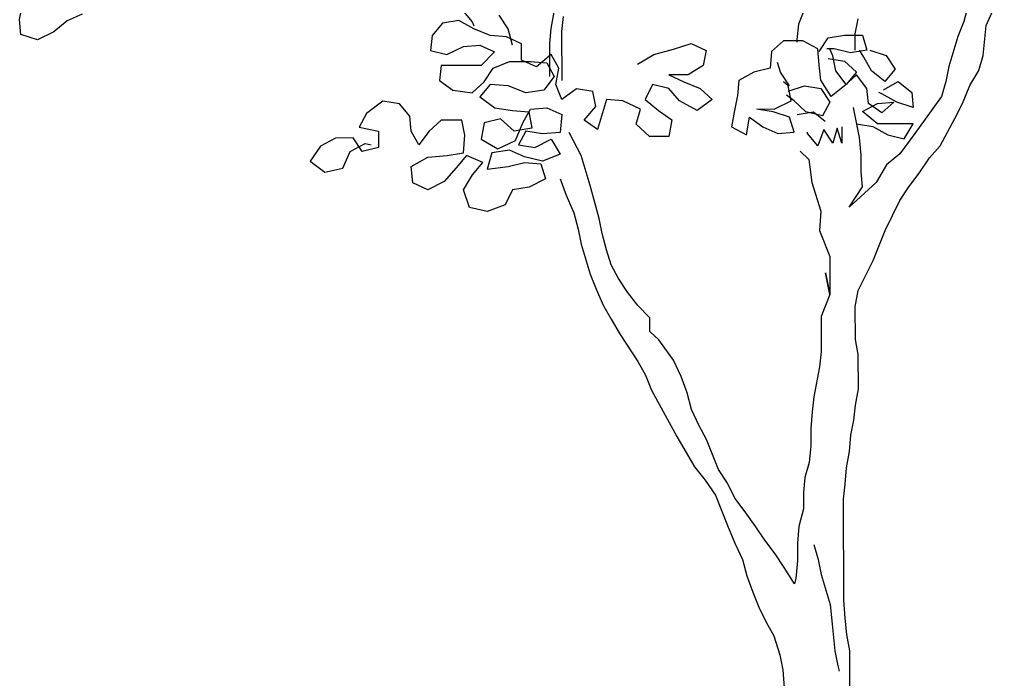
# Model space of a CAD drawing. Header units: inches. Extents: x 295786 to 300745, y 68261 to 70432.
# Drawn here: x 296306.53 to 296346.42, y 70257.46 to 70284.5 of the extents above; entities that cross this region are included whole.
import ezdxf

# ---------------------------------------------------------------- set-up
doc = ezdxf.new("R2010")
doc.units = ezdxf.units.IN
doc.header["$MEASUREMENT"] = 0
doc.layers.add('Tree', color=102, linetype='Continuous')

# ---------------------------------------------------------------- blocks, each defined once
blk = doc.blocks.new('T2')
at = {"layer": 'Tree', "color": 34}
for p, q in [((-11.719, 163.731), (-11.395, 162.54)), ((-13.02, 162.243), (-13.56, 163.435)), ((17.739, 162.912), (17.846, 161.82)), ((18.604, 162.018), (18.389, 163.209)), ((21.745, 162.015), (22.396, 163.008)), ((25.104, 163.402), (24.345, 162.51)), ((-12.806, 160.059), (-13.02, 162.243)), ((-11.395, 162.54), (-10.963, 161.447)), ((17.846, 161.82), (17.842, 158.246)), ((18.711, 160.926), (18.604, 162.018)), ((21.419, 160.824), (21.745, 162.015)), ((-10.963, 161.447), (-10.315, 159.262)), ((-12.482, 158.966), (-12.806, 160.059)), ((-11.833, 157.874), (-12.482, 158.966)), ((-10.315, 159.262), (-10.1, 158.17)), ((-10.1, 158.17), (-9.776, 157.078)), ((-11.293, 156.583), (-11.833, 157.874)), ((-10.752, 155.49), (-11.293, 156.583)), ((-9.776, 157.078), (-7.829, 154.396)), ((-9.671, 153.504), (-10.752, 155.49)), ((16.429, 152.787), (17.297, 154.474)), ((15.777, 150.603), (16.429, 152.787)), ((-4.043, 150.521), (-3.933, 151.613)), ((-7.4, 150.524), (-8.157, 151.517)), ((17.943, 151.098), (17.509, 149.907)), ((-6.751, 149.53), (-7.4, 150.524)), ((-5.017, 150.819), (-3.069, 149.031)), ((-3.069, 149.031), (-4.043, 150.521)), ((-0.36, 150.816), (-1.012, 148.731)), ((15.125, 148.221), (15.777, 150.603)), ((-5.67, 147.345), (-6.751, 149.53)), ((17.509, 149.907), (16.966, 148.617)), ((-1.012, 148.731), (-0.905, 147.341)), ((14.907, 147.129), (15.125, 148.221)), ((16.966, 148.617), (16.64, 147.426)), ((-4.806, 145.16), (-5.67, 147.345)), ((-0.905, 147.341), (-1.665, 145.456)), ((16.64, 147.426), (16.422, 146.334)), ((14.581, 145.938), (14.907, 147.129)), ((14.255, 144.847), (14.581, 145.938)), ((16.422, 146.334), (15.77, 144.15)), ((-1.665, 145.456), (-1.668, 142.676)), ((-3.725, 142.975), (-4.806, 145.16)), ((13.712, 143.854), (14.255, 144.847)), ((-1.668, 142.676), (-1.341, 144.264)), ((-1.341, 144.264), (-1.668, 142.676)), ((13.062, 142.862), (13.712, 143.854)), ((15.77, 144.15), (15.336, 143.059)), ((-3.51, 141.784), (-3.725, 142.975)), ((-1.668, 142.676), (-1.02, 141.087)), ((12.302, 141.87), (13.062, 142.862)), ((15.336, 143.059), (14.793, 141.868)), ((-3.512, 139.401), (-3.51, 141.784)), ((11.435, 140.977), (12.302, 141.87)), ((14.793, 141.868), (14.251, 140.876)), ((-1.02, 141.087), (-1.022, 138.506)), ((11.434, 139.984), (11.435, 140.977)), ((14.251, 140.876), (13.6, 139.784)), ((10.784, 139.389), (11.434, 139.984)), ((13.6, 139.784), (12.298, 137.8)), ((-3.73, 138.309), (-3.512, 139.401)), ((9.699, 137.901), (10.784, 139.389)), ((-3.732, 135.827), (-3.73, 138.309)), ((-1.022, 138.506), (-0.915, 137.414)), ((-0.915, 137.414), (-0.484, 135.229)), ((9.156, 136.71), (9.699, 137.901)), ((12.298, 137.8), (11.756, 136.807)), ((8.722, 135.519), (9.156, 136.71)), ((11.756, 136.807), (11.322, 135.716)), ((-3.517, 134.636), (-3.732, 135.827)), ((8.396, 134.328), (8.722, 135.519)), ((11.322, 135.716), (9.477, 132.342)), ((-3.41, 133.544), (-3.517, 134.636)), ((-0.484, 135.229), (-0.377, 134.137)), ((-0.377, 134.137), (-0.27, 132.946)), ((7.853, 133.137), (8.396, 134.328)), ((-3.194, 132.452), (-3.41, 133.544)), ((-3.087, 131.26), (-3.194, 132.452)), ((-0.27, 132.946), (-0.271, 131.655)), ((7.311, 132.145), (7.853, 133.137)), ((6.442, 129.962), (7.311, 132.145)), ((9.477, 132.342), (8.175, 130.159)), ((-2.872, 130.069), (-3.087, 131.26)), ((-0.271, 131.655), (-0.164, 130.464)), ((-0.164, 130.464), (0.16, 129.371)), ((-2.765, 128.877), (-2.872, 130.069)), ((5.791, 128.969), (6.442, 129.962)), ((8.175, 130.159), (7.416, 129.167)), ((0.16, 129.371), (0.267, 128.279)), ((5.249, 127.878), (5.791, 128.969)), ((7.416, 129.167), (6.657, 128.075)), ((-2.657, 127.785), (-2.765, 128.877)), ((0.267, 128.279), (0.266, 127.088)), ((-2.665, 120.439), (-2.657, 127.785)), ((4.49, 126.886), (5.249, 127.878)), ((6.657, 128.075), (5.788, 125.892)), ((0.266, 127.088), (0.59, 125.797)), ((3.73, 125.794), (4.49, 126.886)), ((0.59, 125.797), (0.697, 124.605)), ((3.08, 124.802), (3.73, 125.794)), ((5.788, 125.892), (5.245, 124.602)), ((2.321, 123.81), (3.08, 124.802)), ((-0.495, 124.507), (-0.821, 123.415)), ((0.697, 124.605), (0.696, 123.315)), ((5.245, 124.602), (4.703, 123.411)), ((-0.821, 123.415), (-1.038, 122.323)), ((0.696, 123.315), (0.803, 122.024)), ((1.67, 122.818), (2.321, 123.81)), ((4.703, 123.411), (4.377, 122.22)), ((0.91, 121.627), (1.67, 122.818)), ((-1.038, 122.323), (-1.69, 120.14)), ((0.803, 122.024), (0.91, 121.627)), ((4.377, 122.22), (3.942, 121.029)), ((-2.774, 119.148), (-2.665, 120.439)), ((3.942, 121.029), (3.508, 119.937)), ((-1.69, 120.14), (-1.8, 118.949)), ((3.508, 119.937), (2.965, 118.845)), ((-2.884, 117.957), (-2.774, 119.148)), ((-1.8, 118.949), (-2.019, 116.765)), ((2.965, 118.845), (2.423, 117.853)), ((-3.102, 116.766), (-2.884, 117.957)), ((2.423, 117.853), (1.988, 116.464)), ((-3.11, 108.029), (-3.102, 116.766)), ((-2.019, 116.765), (-2.236, 115.673)), ((1.988, 116.464), (1.771, 115.372)), ((-2.236, 115.673), (-2.345, 115.276)), ((1.771, 115.372), (1.661, 114.081))]:
    blk.add_line(p, q, dxfattribs=at)
at = {"layer": 'Tree'}
for p, q in [((57.269, 162.68), (57.053, 163.773)), ((0.194, 163.423), (0.626, 162.331)), ((52.72, 163.081), (53.803, 162.584)), ((-3.49, 161.639), (-3.706, 162.732)), ((0.626, 162.331), (0.733, 161.239)), ((24.236, 162.013), (25.319, 162.608)), ((24.345, 162.51), (24.236, 162.212)), ((25.319, 162.608), (26.511, 162.408)), ((26.511, 162.408), (27.268, 161.514)), ((53.803, 162.584), (54.777, 161.789)), ((57.159, 161.589), (57.269, 162.68)), ((-4.032, 161.541), (-4.358, 160.449)), ((-2.732, 161.54), (-4.032, 161.541)), ((-3.491, 160.448), (-3.49, 161.639)), ((-1.541, 161.34), (-2.732, 161.54)), ((21.853, 161.42), (23.044, 161.518)), ((23.044, 161.518), (24.236, 162.013)), ((27.268, 161.514), (27.375, 160.422)), ((54.777, 161.789), (55.968, 161.192)), ((55.968, 161.192), (57.159, 161.589)), ((-0.892, 160.347), (-1.541, 161.34)), ((-0.784, 160.545), (0.3, 161.14)), ((0.3, 161.14), (1.708, 161.139)), ((0.733, 161.239), (0.733, 161.04)), ((1.708, 161.139), (2.574, 160.344)), ((8.423, 160.934), (7.339, 160.439)), ((9.722, 160.536), (8.423, 160.934)), ((18.709, 158.543), (18.711, 160.926)), ((20.768, 159.733), (20.769, 160.924)), ((20.769, 160.924), (21.853, 161.42)), ((23.801, 160.822), (22.718, 160.327)), ((24.993, 160.722), (23.801, 160.822)), ((-4.574, 160.449), (-5.766, 160.053)), ((-4.358, 160.449), (-3.167, 160.249)), ((-4.142, 159.952), (-3.816, 160.448)), ((-3.167, 160.249), (-1.975, 160.546)), ((-1.975, 160.546), (-1.433, 160.546)), ((-1.867, 160.05), (-1.65, 160.546)), ((-0.893, 159.354), (-0.784, 160.545)), ((2.574, 160.344), (2.681, 159.152)), ((7.339, 160.439), (7.555, 159.347)), ((11.129, 160.138), (9.722, 160.536)), ((12.32, 159.442), (11.129, 160.138)), ((18.06, 159.139), (18.602, 160.132)), ((18.602, 160.132), (19.684, 159.237)), ((22.718, 160.327), (23.692, 159.333)), ((26.183, 160.125), (24.993, 160.722)), ((27.375, 160.422), (26.183, 160.125)), ((-5.766, 160.053), (-6.417, 159.061)), ((-4.684, 158.96), (-4.142, 159.952)), ((-2.734, 159.653), (-3.601, 158.86)), ((-1.542, 159.851), (-2.734, 159.653)), ((-2.085, 158.958), (-1.867, 160.05)), ((1.922, 158.855), (2.14, 159.55)), ((18.927, 159.536), (18.384, 158.543)), ((20.118, 159.634), (18.927, 159.536)), ((19.684, 159.237), (20.768, 159.733)), ((21.634, 159.633), (20.118, 159.634)), ((22.825, 159.135), (21.634, 159.633)), ((-6.417, 159.061), (-5.66, 158.167)), ((-5.66, 158.167), (-4.684, 158.96)), ((-4.36, 157.669), (-3.601, 158.661)), ((-3.601, 158.86), (-2.844, 157.966)), ((-3.601, 158.661), (-2.736, 157.866)), ((-2.844, 157.966), (-2.085, 158.958)), ((-1.002, 158.262), (-0.893, 159.354)), ((1.272, 157.863), (1.922, 158.855)), ((2.681, 159.152), (3.872, 158.853)), ((3.872, 158.853), (4.954, 158.257)), ((7.555, 159.347), (8.637, 158.651)), ((18.275, 157.948), (18.06, 159.139)), ((23.474, 158.142), (22.825, 159.135)), ((23.692, 159.333), (26.616, 159.331)), ((26.616, 159.331), (26.723, 158.239)), ((-6.634, 158.167), (-7.61, 157.374)), ((-5.552, 157.571), (-6.634, 158.167)), ((-1.762, 157.071), (-1.002, 158.262)), ((1.38, 157.863), (1.705, 158.16)), ((4.954, 158.257), (5.061, 157.165)), ((8.961, 158.154), (7.769, 157.659)), ((8.637, 158.651), (10.045, 158.65)), ((10.045, 158.65), (8.961, 158.154)), ((10.044, 157.657), (11.235, 157.954)), ((11.235, 157.954), (11.776, 156.861)), ((18.384, 158.543), (19.141, 157.55)), ((24.339, 157.347), (23.474, 158.142)), ((26.723, 158.239), (25.748, 157.545)), ((-7.61, 157.374), (-7.719, 156.282)), ((-6.527, 156.678), (-5.444, 157.273)), ((-5.444, 157.273), (-5.227, 157.372)), ((-4.47, 156.577), (-4.36, 157.669)), ((-2.736, 157.866), (-1.762, 157.071)), ((-1.003, 157.666), (-1.654, 156.674)), ((0.188, 157.864), (-1.003, 157.666)), ((1.379, 157.466), (0.188, 157.864)), ((1.162, 156.771), (1.38, 157.863)), ((7.769, 157.659), (6.902, 156.865)), ((9.285, 156.764), (10.044, 157.657)), ((15.349, 156.362), (15.567, 157.454)), ((15.567, 157.454), (16.759, 157.651)), ((16.759, 157.651), (17.841, 156.856)), ((17.841, 156.856), (18.275, 157.948)), ((19.141, 157.55), (20.441, 157.35)), ((20.441, 157.35), (21.741, 157.846)), ((21.741, 157.846), (23.04, 157.944)), ((23.04, 157.944), (23.798, 157.05)), ((25.748, 157.545), (24.339, 157.347)), ((-7.719, 156.282), (-6.527, 156.678)), ((-5.12, 156.578), (-6.311, 156.678)), ((-6.311, 156.678), (-5.445, 155.883)), ((-5.445, 155.883), (-4.47, 156.577)), ((-4.037, 155.981), (-5.12, 156.578)), ((-1.654, 156.674), (-1.113, 155.681)), ((0.078, 155.978), (0.946, 156.771)), ((0.946, 156.771), (1.487, 157.168)), ((2.353, 156.174), (1.162, 156.771)), ((5.061, 157.165), (5.277, 156.073)), ((6.902, 156.865), (7.984, 156.07)), ((7.984, 156.07), (9.285, 156.764)), ((11.776, 156.861), (10.8, 156.068)), ((12.1, 156.166), (13.4, 156.761)), ((13.4, 156.761), (14.592, 156.859)), ((14.592, 156.859), (15.239, 154.674)), ((23.798, 157.05), (22.714, 156.256)), ((28.886, 155.656), (29.645, 156.548)), ((29.645, 156.548), (30.837, 156.746)), ((30.837, 156.746), (32.027, 155.852)), ((-5.121, 155.088), (-4.037, 155.981)), ((-3.822, 154.095), (-3.387, 156.278)), ((-0.463, 155.978), (-1.33, 155.284)), ((-1.113, 155.681), (0.078, 155.978)), ((0.728, 155.779), (-0.463, 155.978)), ((1.269, 155.579), (2.461, 155.976)), ((3.652, 156.173), (2.353, 156.174)), ((2.461, 155.976), (3.652, 156.173)), ((5.277, 156.073), (5.492, 154.881)), ((10.8, 156.068), (9.825, 155.374)), ((12.424, 155.074), (12.1, 156.166)), ((16.215, 155.368), (15.349, 156.362)), ((18.923, 156.26), (17.84, 155.764)), ((20.114, 156.159), (18.923, 156.26)), ((20.223, 155.961), (20.005, 154.77)), ((20.655, 155.166), (20.114, 156.159)), ((21.414, 156.059), (20.223, 155.961)), ((22.714, 156.256), (21.414, 156.059)), ((32.027, 155.852), (32.568, 154.858)), ((0.943, 154.488), (1.269, 155.579)), ((4.193, 155.577), (3.218, 154.883)), ((4.409, 154.286), (4.193, 155.577)), ((9.825, 155.374), (10.04, 154.182)), ((15.239, 154.674), (16.215, 155.368)), ((17.84, 155.764), (17.947, 154.473)), ((21.195, 153.875), (20.655, 155.166)), ((21.304, 154.57), (22.28, 155.463)), ((22.28, 155.463), (23.471, 155.164)), ((23.471, 155.164), (23.686, 153.972)), ((24.878, 154.269), (25.096, 155.361)), ((25.096, 155.361), (26.612, 155.36)), ((26.612, 155.36), (27.477, 154.565)), ((28.777, 154.564), (28.886, 155.656)), ((-7.072, 153.998), (-7.72, 155.091)), ((-7.72, 155.091), (-5.121, 155.088)), ((-4.796, 154.89), (-5.88, 154.295)), ((-3.605, 155.087), (-4.796, 154.89)), ((-2.522, 154.888), (-2.523, 153.696)), ((-2.523, 153.696), (-2.197, 154.788)), ((-2.197, 154.788), (-1.873, 153.696)), ((-1.873, 153.696), (-1.223, 154.688)), ((-1.223, 154.688), (-0.791, 153.496)), ((-0.032, 154.389), (-0.031, 154.489)), ((2.134, 154.387), (0.943, 154.488)), ((3.218, 154.883), (2.134, 154.387)), ((5.492, 154.881), (4.409, 154.286)), ((11.448, 154.181), (12.424, 155.074)), ((17.947, 154.473), (19.246, 154.373)), ((19.246, 154.373), (20.438, 154.571)), ((20.005, 154.77), (21.304, 154.57)), ((20.438, 154.571), (20.978, 153.577)), ((27.477, 154.565), (28.235, 153.571)), ((28.235, 153.571), (28.777, 154.564)), ((31.16, 154.562), (31.159, 153.37)), ((32.568, 154.858), (31.16, 154.562)), ((-7.829, 154.396), (-7.829, 154.396)), ((-7.829, 154.396), (-6.748, 152.906)), ((-5.88, 154.295), (-7.072, 153.998)), ((-3.932, 152.804), (-3.822, 154.095)), ((-0.791, 153.496), (-0.032, 154.389)), ((10.04, 154.182), (11.448, 154.181)), ((18.596, 153.977), (17.945, 152.885)), ((19.787, 153.38), (18.596, 153.977)), ((22.494, 153.278), (21.195, 153.875)), ((23.686, 153.972), (22.494, 153.278)), ((24.985, 152.978), (24.878, 154.269)), ((32.35, 153.071), (33, 154.064)), ((33, 154.064), (34.3, 154.063)), ((34.3, 154.063), (35.382, 153.466)), ((-8.914, 152.61), (-9.671, 153.504)), ((0.509, 153.098), (-0.142, 152.503)), ((20.978, 153.577), (19.787, 153.38)), ((20.544, 152.684), (21.628, 153.18)), ((21.628, 153.18), (22.927, 152.98)), ((31.159, 153.37), (32.35, 153.071)), ((32.134, 153.667), (31.7, 153.568)), ((33.216, 153.071), (32.134, 153.667)), ((33.756, 151.879), (33.216, 153.071)), ((35.382, 153.466), (36.139, 152.373)), ((-8.157, 151.517), (-8.914, 152.61)), ((-6.748, 152.906), (-5.774, 152.111)), ((-3.933, 151.613), (-3.932, 152.804)), ((-0.142, 152.503), (-0.36, 150.816)), ((17.945, 152.885), (19.244, 152.388)), ((19.244, 152.388), (20.544, 152.684)), ((20.544, 152.287), (19.352, 152.189)), ((21.735, 151.988), (20.544, 152.287)), ((22.927, 152.98), (23.251, 151.789)), ((23.576, 152.285), (24.768, 152.78)), ((24.334, 151.39), (23.576, 152.285)), ((24.768, 152.78), (25.525, 151.886)), ((26.176, 152.779), (24.985, 152.978)), ((27.584, 152.678), (26.176, 152.779)), ((28.775, 151.982), (27.584, 152.678)), ((36.139, 152.373), (35.056, 151.58)), ((-5.774, 152.111), (-5.017, 150.819)), ((19.352, 152.189), (19.026, 151.097)), ((23.251, 151.789), (21.735, 151.988)), ((25.525, 151.886), (26.391, 150.892)), ((28.665, 150.791), (28.775, 151.982)), ((35.056, 151.58), (33.756, 151.879)), ((19.026, 151.097), (20.217, 150.5)), ((24.982, 150.298), (24.334, 151.39)), ((26.391, 150.892), (27.582, 150.296)), ((20.217, 150.5), (21.408, 150.301)), ((21.408, 150.301), (21.949, 149.208)), ((24.548, 149.008), (24.982, 150.298)), ((27.582, 150.296), (28.665, 150.791)), ((21.949, 149.208), (23.248, 148.711)), ((23.248, 148.711), (24.548, 149.008))]:
    blk.add_line(p, q, dxfattribs=at)

msp = doc.modelspace()

# ---------------------------------------------------------------- block references
at = {"layer": 'Tree', "xscale": -0.5632000000000001, "yscale": 0.5632000000000001, "zscale": 0.5632000000000001}
msp.add_blockref('T2', (296338.78069804, 70192.87553544), dxfattribs=at)

doc.saveas('drawing.dxf')
